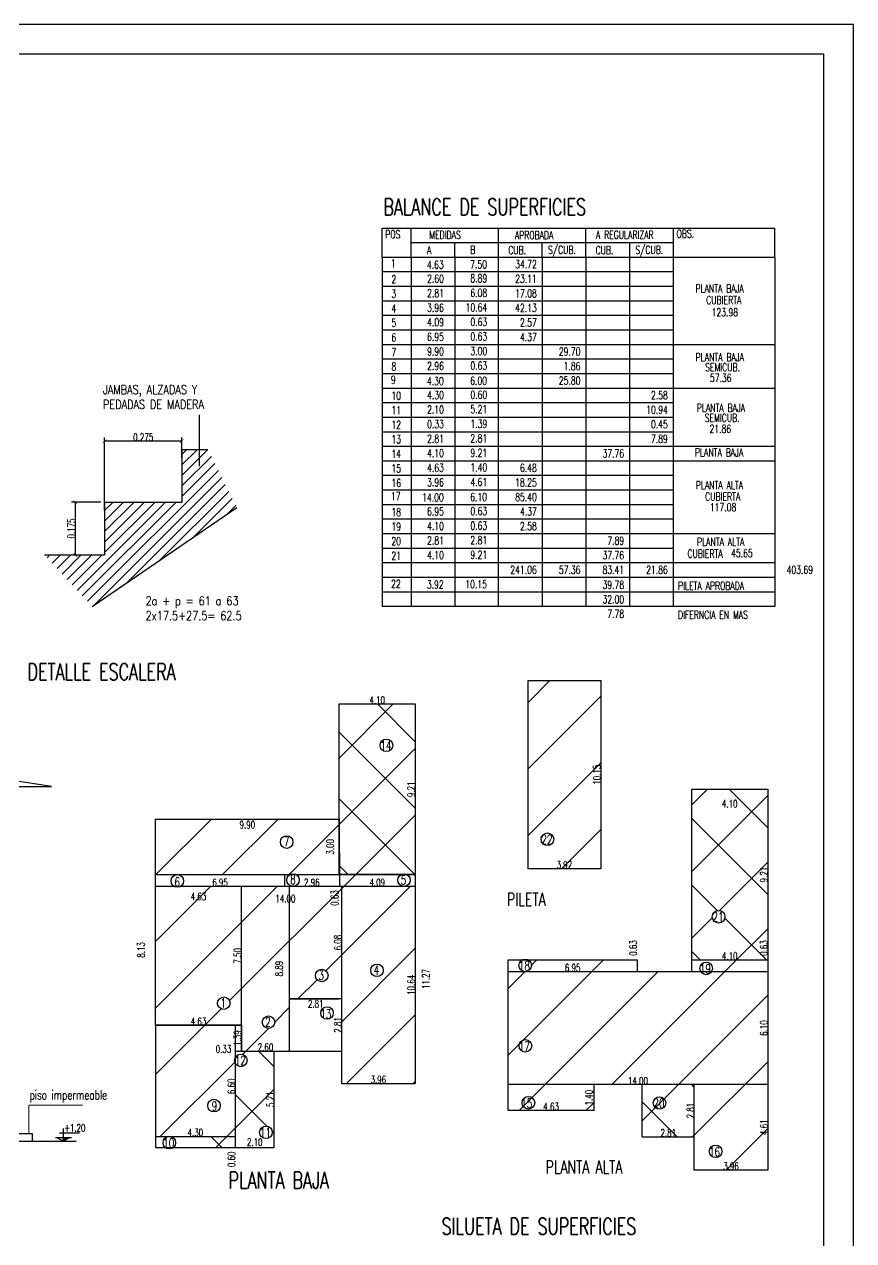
# Model space of a CAD drawing. Header units: millimetres. Extents: x 237 to 802, y 86 to 296.
# Drawn here: x 421.32 to 443.68, y 134.81 to 167.62 of the extents above; entities that cross this region are included whole.
import ezdxf
from ezdxf.enums import TextEntityAlignment as Align

# ---------------------------------------------------------------- set-up
doc = ezdxf.new("R2010")
doc.units = ezdxf.units.MM
doc.layers.get('Defpoints').update_dxf_attribs({"color": 254})
for name, color, linetype in [('01', 1, 'Continuous'), ('01-MUROS', 6, 'Continuous'), ('02', 1, 'Continuous'), ('03', 2, 'Continuous'), ('04', 2, 'Continuous'), ('06', 6, 'Continuous'), ('pl', 7, 'Continuous'), ('rotulo', 7, 'Continuous'), ('texto', 1, 'Continuous'), ('vistas', 1, 'Continuous')]:
    doc.layers.add(name, color=color, linetype=linetype)
doc.layers.add('HATCH-MURO', color=9, linetype='Continuous', lineweight=0)
doc.styles.add('GRAL', font='romans.shx', dxfattribs={"width": 0.7})
doc.styles.add('ROMANS', font='romans')
doc.dimstyles.new('C-100-2', dxfattribs={"dimscale": 0, "dimtxt": 0.2, "dimasz": 0.1, "dimexe": 0.1, "dimexo": 0.1, "dimgap": 0.005, "dimtad": 1, "dimzin": 0, "dimdsep": 46, "dimtxsty": 'GRAL', "dimblk1": 'ARCHTICK', "dimblk2": 'ARCHTICK', "dimsah": 1, "dimcen": 0, "dimclrd": 9, "dimclre": 9, "dimclrt": 1, "dimazin": 0, "dimtfac": 1, "dimtofl": 0, "dimtmove": 0, "dimatfit": 2, "dimldrblk": 'ARCHTICK', "dimfxl": 0, "dimtolj": 1, "dimtzin": 0, "dimarcsym": 0})
doc.dimstyles.new('SILUETA', dxfattribs={"dimscale": 0, "dimtxt": 0.2, "dimasz": 0.1, "dimexe": 0.1, "dimexo": 0.1, "dimgap": 0.005, "dimtad": 1, "dimlfac": 2, "dimzin": 0, "dimdsep": 46, "dimtxsty": 'GRAL', "dimblk1": 'ARCHTICK', "dimblk2": 'ARCHTICK', "dimsah": 1, "dimcen": 0, "dimse1": 1, "dimse2": 1, "dimsd1": 1, "dimsd2": 1, "dimclrd": 9, "dimclre": 9, "dimclrt": 1, "dimazin": 0, "dimtfac": 1, "dimtofl": 0, "dimtmove": 0, "dimatfit": 2, "dimldrblk": 'ARCHTICK', "dimfxl": 0, "dimtolj": 1, "dimtzin": 0, "dimarcsym": 0})

# ---------------------------------------------------------------- blocks, each defined once
blk = doc.blocks.new('_ArchTick')
at = {"color": 0, "linetype": 'ByBlock', "const_width": 0.15}
blk.add_lwpolyline([(-0.5, -0.5), (0.5, 0.5)], dxfattribs=at)
blk = doc.blocks.new('*D11')
at = {"layer": '02', "color": 9, "lineweight": -2}
for p, q in [((423.485, 154.507), (423.485, 156.479)), ((425.565, 156.379), (423.485, 156.379)), ((425.565, 155.931), (425.565, 156.479))]:
    blk.add_line(p, q, dxfattribs=at)
at = {"layer": 'Defpoints', "color": 0}
for p in [(423.485, 156.379), (425.565, 155.831), (423.485, 154.407)]:
    blk.add_point(p, dxfattribs=at)
at = {"layer": '02', "color": 9, "lineweight": -2, "xscale": 0.1, "yscale": 0.1, "zscale": 0.1, "rotation": 180}
blk.add_blockref('_ArchTick', (423.485, 156.379), dxfattribs=at)
at = {"layer": '02', "color": 9, "lineweight": -2, "xscale": 0.1, "yscale": 0.1, "zscale": 0.1}
blk.add_blockref('_ArchTick', (425.565, 156.379), dxfattribs=at)
at = {"layer": '02', "color": 1, "insert": (424.525, 156.484), "char_height": 0.2, "attachment_point": 5, "style": 'GRAL'}
blk.add_mtext('\\A1;0.275', dxfattribs=at)
blk = doc.blocks.new('*D12')
at = {"layer": '02', "color": 9, "lineweight": -2}
for p, q in [((423.385, 154.732), (422.591, 154.732)), ((422.691, 154.732), (422.691, 153.308))]:
    blk.add_line(p, q, dxfattribs=at)
at = {"layer": 'Defpoints', "color": 0}
for p in [(423.485, 154.732), (422.691, 153.308), (422.691, 153.308)]:
    blk.add_point(p, dxfattribs=at)
at = {"layer": '02', "color": 9, "lineweight": -2, "xscale": 0.1, "yscale": 0.1, "zscale": 0.1}
for p, rotation in [((422.691, 154.732), 90), ((422.691, 153.308), 270)]:
    blk.add_blockref('_ArchTick', p, dxfattribs=dict(at, rotation=rotation))
at = {"layer": '02', "color": 1, "insert": (422.586, 154.02), "char_height": 0.2, "attachment_point": 5, "rotation": 90, "style": 'GRAL'}
blk.add_mtext('\\A1;0.175', dxfattribs=at)
blk = doc.blocks.new('*D33')
at = {"layer": 'Defpoints', "color": 0}
for p in [(431.858, 149.287), (431.858, 149.287), (431.858, 144.682)]:
    blk.add_point(p, dxfattribs=at)
at = {"color": 1, "insert": (431.753, 146.985), "char_height": 0.2, "attachment_point": 5, "rotation": 90, "style": 'GRAL'}
blk.add_mtext('\\A1;9.21', dxfattribs=at)
blk = doc.blocks.new('*D106')
at = {"layer": 'Defpoints', "color": 0}
for p in [(427.008, 140.617), (427.008, 137.317), (427.008, 137.317)]:
    blk.add_point(p, dxfattribs=at)
at = {"color": 1, "insert": (426.903, 138.967), "char_height": 0.2, "attachment_point": 5, "rotation": 90, "style": 'GRAL'}
blk.add_mtext('\\A1;6.60', dxfattribs=at)
blk = doc.blocks.new('*D107')
at = {"layer": 'Defpoints', "color": 0}
for p in [(427.008, 140.617), (427.008, 137.317), (427.008, 137.317)]:
    blk.add_point(p, dxfattribs=at)
at = {"color": 1, "insert": (426.903, 138.967), "char_height": 0.2, "attachment_point": 5, "rotation": 90, "style": 'GRAL'}
blk.add_mtext('\\A1;6.60', dxfattribs=at)
blk = doc.blocks.new('*D108')
at = {"layer": 'Defpoints', "color": 0}
for p in [(424.858, 137.617), (427.008, 137.617), (427.008, 137.617)]:
    blk.add_point(p, dxfattribs=at)
at = {"color": 1, "insert": (425.933, 137.722), "char_height": 0.2, "attachment_point": 5, "style": 'GRAL'}
blk.add_mtext('\\A1;4.30', dxfattribs=at)
blk = doc.blocks.new('*D109')
at = {"layer": 'Defpoints', "color": 0}
for p in [(427.008, 139.872), (427.173, 139.872), (427.173, 139.872)]:
    blk.add_point(p, dxfattribs=at)
at = {"color": 1, "insert": (426.69, 139.977), "char_height": 0.2, "attachment_point": 5, "style": 'GRAL'}
blk.add_mtext('\\A1;0.33', dxfattribs=at)
blk = doc.blocks.new('*D110')
at = {"layer": 'Defpoints', "color": 0}
for p in [(427.008, 137.617), (427.008, 137.617), (427.008, 137.317)]:
    blk.add_point(p, dxfattribs=at)
at = {"color": 1, "insert": (426.903, 136.999), "char_height": 0.2, "attachment_point": 5, "rotation": 90, "style": 'GRAL'}
blk.add_mtext('\\A1;0.60', dxfattribs=at)
blk = doc.blocks.new('*D111')
at = {"layer": 'Defpoints', "color": 0}
for p in [(427.008, 137.555), (428.058, 137.582), (428.058, 137.36)]:
    blk.add_point(p, dxfattribs=at)
at = {"color": 1, "insert": (427.533, 137.465), "char_height": 0.2, "attachment_point": 5, "style": 'GRAL'}
blk.add_mtext('\\A1;2.10', dxfattribs=at)
blk = doc.blocks.new('*D112')
at = {"layer": 'Defpoints', "color": 0}
for p in [(429.793, 144.682), (429.793, 144.682), (429.793, 144.367)]:
    blk.add_point(p, dxfattribs=at)
at = {"color": 1, "insert": (429.688, 144.049), "char_height": 0.2, "attachment_point": 5, "rotation": 90, "style": 'GRAL'}
blk.add_mtext('\\A1;0.63', dxfattribs=at)
blk = doc.blocks.new('*D113')
at = {"layer": 'Defpoints', "color": 0}
for p in [(424.858, 144.367), (427.173, 144.367), (427.173, 143.988)]:
    blk.add_point(p, dxfattribs=at)
at = {"color": 1, "insert": (426.016, 144.093), "char_height": 0.2, "attachment_point": 5, "style": 'GRAL'}
blk.add_mtext('\\A1;4.63', dxfattribs=at)
blk = doc.blocks.new('*D114')
at = {"layer": 'Defpoints', "color": 0}
for p in [(424.858, 146.182), (429.808, 146.182), (429.808, 145.924)]:
    blk.add_point(p, dxfattribs=at)
at = {"color": 1, "insert": (427.333, 146.029), "char_height": 0.2, "attachment_point": 5, "style": 'GRAL'}
blk.add_mtext('\\A1;9.90', dxfattribs=at)
blk = doc.blocks.new('*D115')
at = {"layer": 'Defpoints', "color": 0}
for p in [(428.333, 144.367), (428.333, 144.367), (429.813, 144.367)]:
    blk.add_point(p, dxfattribs=at)
at = {"color": 1, "insert": (429.073, 144.472), "char_height": 0.2, "attachment_point": 5, "style": 'GRAL'}
blk.add_mtext('\\A1;2.96', dxfattribs=at)
blk = doc.blocks.new('*D117')
at = {"layer": 'Defpoints', "color": 0}
for p in [(427.173, 140.617), (427.173, 139.922), (427.173, 139.922)]:
    blk.add_point(p, dxfattribs=at)
at = {"color": 1, "insert": (427.068, 140.27), "char_height": 0.2, "attachment_point": 5, "rotation": 90, "style": 'GRAL'}
blk.add_mtext('\\A1;1.39', dxfattribs=at)
blk = doc.blocks.new('*D118')
at = {"layer": 'Defpoints', "color": 0}
for p in [(428.058, 139.922), (428.058, 137.317), (428.058, 137.317)]:
    blk.add_point(p, dxfattribs=at)
at = {"color": 1, "insert": (427.953, 138.62), "char_height": 0.2, "attachment_point": 5, "rotation": 90, "style": 'GRAL'}
blk.add_mtext('\\A1;5.21', dxfattribs=at)
blk = doc.blocks.new('*D120')
at = {"layer": 'Defpoints', "color": 0}
for p in [(424.858, 140.617), (427.173, 140.617), (427.173, 140.617)]:
    blk.add_point(p, dxfattribs=at)
at = {"color": 1, "insert": (426.016, 140.722), "char_height": 0.2, "attachment_point": 5, "style": 'GRAL'}
blk.add_mtext('\\A1;4.63', dxfattribs=at)
blk = doc.blocks.new('*D121')
at = {"layer": 'Defpoints', "color": 0}
for p in [(427.173, 139.922), (428.473, 139.922), (428.473, 139.922)]:
    blk.add_point(p, dxfattribs=at)
at = {"color": 1, "insert": (427.823, 140.027), "char_height": 0.2, "attachment_point": 5, "style": 'GRAL'}
blk.add_mtext('\\A1;2.60', dxfattribs=at)
blk = doc.blocks.new('*D122')
at = {"layer": 'Defpoints', "color": 0}
for p in [(427.074, 144.367), (428.058, 139.922), (428.293, 139.922)]:
    blk.add_point(p, dxfattribs=at)
at = {"color": 1, "insert": (428.188, 142.145), "char_height": 0.2, "attachment_point": 5, "rotation": 90, "style": 'GRAL'}
blk.add_mtext('\\A1;8.89', dxfattribs=at)
blk = doc.blocks.new('*D123')
at = {"layer": 'Defpoints', "color": 0}
for p in [(424.858, 144.367), (428.333, 144.367), (428.333, 144.367)]:
    blk.add_point(p, dxfattribs=at)
at = {"color": 1, "insert": (426.596, 144.472), "char_height": 0.2, "attachment_point": 5, "style": 'GRAL'}
blk.add_mtext('\\A1;6.95', dxfattribs=at)
blk = doc.blocks.new('*D124')
at = {"layer": 'Defpoints', "color": 0}
for p in [(424.858, 144.367), (431.858, 144.367), (431.858, 143.929)]:
    blk.add_point(p, dxfattribs=at)
at = {"color": 1, "insert": (428.358, 144.034), "char_height": 0.2, "attachment_point": 5, "style": 'GRAL'}
blk.add_mtext('\\A1;14.00', dxfattribs=at)
blk = doc.blocks.new('*D126')
at = {"layer": 'Defpoints', "color": 0}
for p in [(429.813, 144.367), (431.858, 144.367), (431.858, 144.367)]:
    blk.add_point(p, dxfattribs=at)
at = {"color": 1, "insert": (430.836, 144.472), "char_height": 0.2, "attachment_point": 5, "style": 'GRAL'}
blk.add_mtext('\\A1;4.09', dxfattribs=at)
blk = doc.blocks.new('*D127')
at = {"layer": 'Defpoints', "color": 0}
for p in [(429.878, 139.047), (431.858, 139.047), (431.858, 139.047)]:
    blk.add_point(p, dxfattribs=at)
at = {"color": 1, "insert": (430.868, 139.152), "char_height": 0.2, "attachment_point": 5, "style": 'GRAL'}
blk.add_mtext('\\A1;3.96', dxfattribs=at)
blk = doc.blocks.new('*D128')
at = {"layer": 'Defpoints', "color": 0}
for p in [(428.473, 141.327), (429.878, 141.327), (428.473, 141.089)]:
    blk.add_point(p, dxfattribs=at)
at = {"color": 1, "insert": (429.176, 141.194), "char_height": 0.2, "attachment_point": 5, "style": 'GRAL'}
blk.add_mtext('\\A1;2.81', dxfattribs=at)
blk = doc.blocks.new('*D129')
at = {"layer": 'Defpoints', "color": 0}
for p in [(429.878, 144.367), (429.878, 141.327), (429.878, 141.327)]:
    blk.add_point(p, dxfattribs=at)
at = {"color": 1, "insert": (429.773, 142.847), "char_height": 0.2, "attachment_point": 5, "rotation": 90, "style": 'GRAL'}
blk.add_mtext('\\A1;6.08', dxfattribs=at)
blk = doc.blocks.new('*D130')
at = {"layer": 'Defpoints', "color": 0}
for p in [(424.858, 144.682), (424.57, 140.617), (424.858, 140.617)]:
    blk.add_point(p, dxfattribs=at)
at = {"color": 1, "insert": (424.465, 142.65), "char_height": 0.2, "attachment_point": 5, "rotation": 90, "style": 'GRAL'}
blk.add_mtext('\\A1;8.13', dxfattribs=at)
blk = doc.blocks.new('*D131')
at = {"layer": 'Defpoints', "color": 0}
for p in [(431.858, 144.367), (431.858, 139.047), (431.858, 139.047)]:
    blk.add_point(p, dxfattribs=at)
at = {"color": 1, "insert": (431.753, 141.707), "char_height": 0.2, "attachment_point": 5, "rotation": 90, "style": 'GRAL'}
blk.add_mtext('\\A1;10.64', dxfattribs=at)
blk = doc.blocks.new('*D132')
at = {"layer": 'Defpoints', "color": 0}
for p in [(427.173, 144.367), (427.173, 140.617), (427.173, 140.617)]:
    blk.add_point(p, dxfattribs=at)
at = {"color": 1, "insert": (427.068, 142.492), "char_height": 0.2, "attachment_point": 5, "rotation": 90, "style": 'GRAL'}
blk.add_mtext('\\A1;7.50', dxfattribs=at)
blk = doc.blocks.new('*D133')
at = {"layer": 'Defpoints', "color": 0}
for p in [(431.858, 144.682), (431.858, 139.047), (432.249, 139.047)]:
    blk.add_point(p, dxfattribs=at)
at = {"color": 1, "insert": (432.144, 141.865), "char_height": 0.2, "attachment_point": 5, "rotation": 90, "style": 'GRAL'}
blk.add_mtext('\\A1;11.27', dxfattribs=at)
blk = doc.blocks.new('*D134')
at = {"layer": 'Defpoints', "color": 0}
for p in [(441.367, 146.986), (441.367, 142.381), (441.367, 142.381)]:
    blk.add_point(p, dxfattribs=at)
at = {"color": 1, "insert": (441.262, 144.684), "char_height": 0.2, "attachment_point": 5, "rotation": 90, "style": 'GRAL'}
blk.add_mtext('\\A1;9.21', dxfattribs=at)
blk = doc.blocks.new('*D135')
at = {"layer": 'Defpoints', "color": 0}
for p in [(439.317, 142.381), (441.367, 142.381), (441.367, 142.381)]:
    blk.add_point(p, dxfattribs=at)
at = {"color": 1, "insert": (440.342, 142.486), "char_height": 0.2, "attachment_point": 5, "style": 'GRAL'}
blk.add_mtext('\\A1;4.10', dxfattribs=at)
blk = doc.blocks.new('*D136')
at = {"layer": 'Defpoints', "color": 0}
for p in [(441.367, 142.066), (441.367, 139.016), (441.367, 139.016)]:
    blk.add_point(p, dxfattribs=at)
at = {"color": 1, "insert": (441.262, 140.541), "char_height": 0.2, "attachment_point": 5, "rotation": 90, "style": 'GRAL'}
blk.add_mtext('\\A1;6.10', dxfattribs=at)
blk = doc.blocks.new('*D137')
at = {"layer": 'Defpoints', "color": 0}
for p in [(437.842, 142.381), (437.842, 142.066), (437.842, 142.066)]:
    blk.add_point(p, dxfattribs=at)
at = {"color": 1, "insert": (437.737, 142.7), "char_height": 0.2, "attachment_point": 5, "rotation": 90, "style": 'GRAL'}
blk.add_mtext('\\A1;0.63', dxfattribs=at)
blk = doc.blocks.new('*D138')
at = {"layer": 'Defpoints', "color": 0}
for p in [(441.367, 142.381), (441.367, 142.066), (441.367, 142.066)]:
    blk.add_point(p, dxfattribs=at)
at = {"color": 1, "insert": (441.262, 142.7), "char_height": 0.2, "attachment_point": 5, "rotation": 90, "style": 'GRAL'}
blk.add_mtext('\\A1;0.63', dxfattribs=at)
blk = doc.blocks.new('*D139')
at = {"layer": 'Defpoints', "color": 0}
for p in [(434.367, 139.016), (441.367, 139.016), (441.367, 139.016)]:
    blk.add_point(p, dxfattribs=at)
at = {"color": 1, "insert": (437.867, 139.121), "char_height": 0.2, "attachment_point": 5, "style": 'GRAL'}
blk.add_mtext('\\A1;14.00', dxfattribs=at)
blk = doc.blocks.new('*D140')
at = {"layer": 'Defpoints', "color": 0}
for p in [(436.651, 139.016), (436.651, 138.316), (436.651, 138.316)]:
    blk.add_point(p, dxfattribs=at)
at = {"color": 1, "insert": (436.546, 138.666), "char_height": 0.2, "attachment_point": 5, "rotation": 90, "style": 'GRAL'}
blk.add_mtext('\\A1;1.40', dxfattribs=at)
blk = doc.blocks.new('*D141')
at = {"layer": 'Defpoints', "color": 0}
for p in [(434.367, 138.316), (434.367, 138.316), (436.682, 138.316)]:
    blk.add_point(p, dxfattribs=at)
at = {"color": 1, "insert": (435.525, 138.421), "char_height": 0.2, "attachment_point": 5, "style": 'GRAL'}
blk.add_mtext('\\A1;4.63', dxfattribs=at)
blk = doc.blocks.new('*D142')
at = {"layer": 'Defpoints', "color": 0}
for p in [(439.387, 136.711), (441.367, 136.711), (441.367, 136.711)]:
    blk.add_point(p, dxfattribs=at)
at = {"color": 1, "insert": (440.377, 136.816), "char_height": 0.2, "attachment_point": 5, "style": 'GRAL'}
blk.add_mtext('\\A1;3.96', dxfattribs=at)
blk = doc.blocks.new('*D143')
at = {"layer": 'Defpoints', "color": 0}
for p in [(441.367, 139.016), (441.367, 136.711), (441.367, 136.711)]:
    blk.add_point(p, dxfattribs=at)
at = {"color": 1, "insert": (441.262, 137.864), "char_height": 0.2, "attachment_point": 5, "rotation": 90, "style": 'GRAL'}
blk.add_mtext('\\A1;4.61', dxfattribs=at)
blk = doc.blocks.new('*D144')
at = {"layer": 'Defpoints', "color": 0}
for p in [(434.367, 142.066), (437.842, 142.066), (437.842, 142.066)]:
    blk.add_point(p, dxfattribs=at)
at = {"color": 1, "insert": (436.105, 142.171), "char_height": 0.2, "attachment_point": 5, "style": 'GRAL'}
blk.add_mtext('\\A1;6.95', dxfattribs=at)
blk = doc.blocks.new('*D145')
at = {"layer": 'Defpoints', "color": 0}
for p in [(439.317, 146.986), (441.367, 146.986), (439.317, 146.491)]:
    blk.add_point(p, dxfattribs=at)
at = {"color": 1, "insert": (440.342, 146.596), "char_height": 0.2, "attachment_point": 5, "style": 'GRAL'}
blk.add_mtext('\\A1;4.10', dxfattribs=at)
blk = doc.blocks.new('*D148')
at = {"layer": 'Defpoints', "color": 0}
for p in [(429.878, 141.327), (429.878, 139.922), (429.878, 139.922)]:
    blk.add_point(p, dxfattribs=at)
at = {"color": 1, "insert": (429.773, 140.625), "char_height": 0.2, "attachment_point": 5, "rotation": 90, "style": 'GRAL'}
blk.add_mtext('\\A1;2.81', dxfattribs=at)
blk = doc.blocks.new('*D149')
at = {"layer": 'Defpoints', "color": 0}
for p in [(429.674, 146.182), (429.793, 146.182), (429.793, 144.682)]:
    blk.add_point(p, dxfattribs=at)
at = {"color": 1, "insert": (429.569, 145.432), "char_height": 0.2, "attachment_point": 5, "rotation": 90, "style": 'GRAL'}
blk.add_mtext('\\A1;3.00', dxfattribs=at)
blk = doc.blocks.new('*D150')
at = {"layer": 'Defpoints', "color": 0}
for p in [(429.808, 149.287), (431.858, 149.287), (431.858, 149.287)]:
    blk.add_point(p, dxfattribs=at)
at = {"color": 1, "insert": (430.833, 149.392), "char_height": 0.2, "attachment_point": 5, "style": 'GRAL'}
blk.add_mtext('\\A1;4.10', dxfattribs=at)
blk = doc.blocks.new('*D151')
at = {"layer": 'Defpoints', "color": 0}
for p in [(437.982, 137.611), (437.982, 137.611), (439.387, 137.611)]:
    blk.add_point(p, dxfattribs=at)
at = {"color": 1, "insert": (438.685, 137.716), "char_height": 0.2, "attachment_point": 5, "style": 'GRAL'}
blk.add_mtext('\\A1;2.81', dxfattribs=at)
blk = doc.blocks.new('*D152')
at = {"layer": 'Defpoints', "color": 0}
for p in [(439.387, 139.016), (439.387, 137.611), (439.387, 137.611)]:
    blk.add_point(p, dxfattribs=at)
at = {"color": 1, "insert": (439.282, 138.314), "char_height": 0.2, "attachment_point": 5, "rotation": 90, "style": 'GRAL'}
blk.add_mtext('\\A1;2.81', dxfattribs=at)
blk = doc.blocks.new('*D153')
at = {"layer": 'Defpoints', "color": 0}
for p in [(434.903, 144.841), (434.903, 144.841), (436.863, 144.841)]:
    blk.add_point(p, dxfattribs=at)
at = {"color": 1, "insert": (435.883, 144.946), "char_height": 0.2, "attachment_point": 5, "style": 'GRAL'}
blk.add_mtext('\\A1;3.92', dxfattribs=at)
blk = doc.blocks.new('*D154')
at = {"layer": 'Defpoints', "color": 0}
for p in [(436.863, 149.915), (436.863, 144.841), (436.863, 144.841)]:
    blk.add_point(p, dxfattribs=at)
at = {"color": 1, "insert": (436.758, 147.378), "char_height": 0.2, "attachment_point": 5, "rotation": 90, "style": 'GRAL'}
blk.add_mtext('\\A1;10.15', dxfattribs=at)

msp = doc.modelspace()

# ---------------------------------------------------------------- hatches: boundary and pattern name
h = msp.add_hatch()
h.set_pattern_fill('ANSI31', color=9, scale=0.4)
h.paths.add_polyline_path([(436.8633, 149.9154), (434.9028, 149.9154), (434.9028, 144.8412), (436.8633, 144.8412)])
h.paths.add_polyline_path([(435.596, 145.6371, -1), (435.2568, 145.6371, -1)], flags=0)
h.paths.add_polyline_path([(435.6197, 144.7962), (436.1464, 144.7962), (436.1464, 145.0962), (435.6197, 145.0962)], flags=9)
h.paths.add_polyline_path([(436.9083, 147.0583), (436.9083, 147.6983), (436.6083, 147.6983), (436.6083, 147.0583)], flags=9)
h.paths.add_polyline_path([(435.2237, 145.4432), (435.632, 145.4432), (435.632, 145.8182), (435.2237, 145.8182)], flags=24)
h = msp.add_hatch()
h.set_pattern_fill('ANSI37', color=9, scale=0.4)
h.paths.add_polyline_path([(431.858, 149.2875), (429.808, 149.2875), (429.808, 146.1825), (429.813, 144.6825), (431.4794, 144.6825, -0.2458434), (431.6366, 144.6825), (431.858, 144.6825)])
h.paths.add_polyline_path([(430.9144, 148.1714, -1), (431.2536, 148.1714, -1)], flags=0)
h.paths.add_polyline_path([(428.058, 139.9225), (427.008, 139.9225), (427.008, 139.7474, -0.7830982), (427.3277, 139.6685, -0.7830982), (427.008, 139.5895), (427.008, 137.3175), (428.058, 137.3175)])
h.paths.add_polyline_path([(428.0042, 137.7288, -1), (427.665, 137.7288, -1)], flags=16)
h.paths.add_polyline_path([(427.008, 137.6175), (425.2475, 137.6175, -0.3820199), (425.3983, 137.4489, -0.2253921), (425.3359, 137.3175), (427.008, 137.3175)])
h.paths.add_polyline_path([(430.9063, 147.9775), (431.298, 147.9775), (431.298, 148.3525), (430.9063, 148.3525)], flags=24)
h.paths.add_polyline_path([(426.9804, 139.4745), (427.3637, 139.4745), (427.3637, 139.8495), (426.9804, 139.8495)], flags=9)
h.paths.add_polyline_path([(427.6568, 137.5348), (427.9902, 137.5348), (427.9902, 137.9098), (427.6568, 137.9098)], flags=24)
h = msp.add_hatch()
h.set_pattern_fill('ANSI37', color=9, scale=0.4)
h.paths.add_polyline_path([(441.3673, 146.9864), (439.3173, 146.9864), (439.3173, 142.3814), (441.3673, 142.3814)])
h.paths.add_polyline_path([(440.2123, 143.5464, -1), (439.8731, 143.5464, -1)], flags=16)
h.paths.add_polyline_path([(439.3873, 139.0164), (437.9823, 139.0164), (437.9823, 137.6114), (439.3873, 137.6114)])
h.paths.add_polyline_path([(438.2786, 138.5207, -1), (438.6178, 138.5207, -1)], flags=0)
h.paths.add_polyline_path([(439.84, 143.3525), (440.1983, 143.3525), (440.1983, 143.7275), (439.84, 143.7275)], flags=24)
h.paths.add_polyline_path([(439.4323, 138.0706), (439.4323, 138.5572), (439.1323, 138.5572), (439.1323, 138.0706)], flags=9)
h.paths.add_polyline_path([(438.4415, 137.5664), (438.9281, 137.5664), (438.9281, 137.8664), (438.4415, 137.8664)], flags=9)
h.paths.add_polyline_path([(438.2455, 138.3267), (438.6538, 138.3267), (438.6538, 138.7017), (438.2455, 138.7017)], flags=24)
h = msp.add_hatch()
h.set_pattern_fill('ANSI31', color=9, scale=0.4)
h.paths.add_polyline_path([(429.808, 146.1825), (429.808, 146.1825), (424.858, 146.1825), (424.858, 144.6825), (428.333, 144.6825), (428.4747, 144.6825, -0.2844596), (428.6533, 144.6825), (429.808, 144.6825)])
h.paths.add_polyline_path([(427.173, 144.3675), (425.5355, 144.3675, -0.2859553), (425.3561, 144.3675), (424.858, 144.3675), (424.858, 140.6175), (427.173, 140.6175)])
h.paths.add_polyline_path([(426.8673, 141.2149, -1), (426.5281, 141.2149, -1)], flags=16)
h.paths.add_polyline_path([(428.473, 144.3675), (428.333, 144.3675), (427.173, 144.3675), (427.173, 140.6175), (427.173, 139.9225), (428.473, 139.9225), (428.473, 141.3275)])
h.paths.add_polyline_path([(428.0734, 140.7011, -1), (427.7342, 140.7011, -1)], flags=16)
h.paths.add_polyline_path([(429.878, 144.3675), (428.473, 144.3675), (428.473, 141.3275), (429.878, 141.3275)])
h.paths.add_polyline_path([(429.51, 141.9592, -1), (429.1708, 141.9592, -1)], flags=16)
h.paths.add_polyline_path([(431.858, 144.3675), (431.5983, 144.3675, -0.1206978), (431.5176, 144.3675), (429.878, 144.3675), (429.878, 139.0475), (431.858, 139.0475)])
h.paths.add_polyline_path([(430.6606, 142.1009, -1), (430.9998, 142.1009, -1)], flags=16)
h.paths.add_polyline_path([(431.3884, 144.5322, -0.2790933), (431.4794, 144.6825), (429.813, 144.6825), (429.8141, 144.3675), (429.878, 144.3675), (431.5176, 144.3675, -0.3454781)])
h.paths.add_polyline_path([(429.813, 144.6825), (428.6533, 144.6825, -0.2597453), (428.7336, 144.5383, -0.4142136), (428.564, 144.3686), (429.8141, 144.3675)])
h.paths.add_polyline_path([(427.008, 139.5895, -0.1216432), (426.9885, 139.6685, -0.1216432), (427.008, 139.7474), (427.008, 140.6175), (424.858, 140.6175), (424.858, 137.6175), (425.2099, 137.6175, -0.0556337), (425.2475, 137.6175), (427.008, 137.6175)])
h.paths.add_polyline_path([(426.603, 138.4505, -1), (426.2638, 138.4505, -1)], flags=16)
h.paths.add_polyline_path([(427.053, 138.7075), (427.053, 139.2275), (426.753, 139.2275), (426.753, 138.7075)], flags=9)
h.paths.add_polyline_path([(425.6697, 137.5725), (426.1963, 137.5725), (426.1963, 137.8725), (425.6697, 137.8725)], flags=9)
h.paths.add_polyline_path([(426.4263, 139.8275), (426.953, 139.8275), (426.953, 140.1275), (426.4263, 140.1275)], flags=24)
h.paths.add_polyline_path([(427.053, 138.7075), (427.053, 139.2275), (426.753, 139.2275), (426.753, 138.7075)], flags=9)
h.paths.add_polyline_path([(427.218, 140.02), (427.218, 140.52), (426.918, 140.52), (426.918, 140.02)], flags=9)
h.paths.add_polyline_path([(426.3327, 138.2506), (426.566, 138.2506), (426.566, 138.6256), (426.3327, 138.6256)], flags=24)
h = msp.add_hatch()
h.set_pattern_fill('ANSI31', color=9, scale=0.4)
h.paths.add_polyline_path([(441.3673, 142.0664), (439.8537, 142.0664, -0.5758942), (439.5603, 142.0664), (434.8606, 142.0664, -0.1078524), (434.7883, 142.0664), (434.3673, 142.0664), (434.3673, 139.0164), (441.3673, 139.0164)])
h.paths.add_polyline_path([(435.0021, 140.0615, -1), (434.6629, 140.0615, -1)], flags=0)
h.paths.add_polyline_path([(437.8423, 142.3814), (434.9049, 142.3814, -0.2758094), (434.9941, 142.2321, -0.3525902), (434.8606, 142.0664), (437.8423, 142.0664)])
h.paths.add_polyline_path([(436.6823, 139.0164), (434.3673, 139.0164), (434.3673, 138.3164), (436.6823, 138.3164)])
h.paths.add_polyline_path([(434.7426, 138.5259, -1), (435.0818, 138.5259, -1)], flags=0)
h.paths.add_polyline_path([(441.3673, 139.0164), (439.3873, 139.0164), (439.3873, 136.7114), (441.3673, 136.7114)])
h.paths.add_polyline_path([(440.1302, 137.2166, -1), (439.791, 137.2166, -1)], flags=0)
h.paths.add_polyline_path([(441.3673, 142.3814), (439.3173, 142.3814), (439.3173, 142.0664), (439.5603, 142.0664, -0.1322084), (439.5374, 142.1515, -1), (439.8766, 142.1515, -0.1322084), (439.8537, 142.0664), (441.3673, 142.0664)])
h.paths.add_polyline_path([(434.6419, 139.8615), (435.0252, 139.8615), (435.0252, 140.2365), (434.6419, 140.2365)], flags=24)
h.paths.add_polyline_path([(434.6393, 142.0332), (435.0227, 142.0332), (435.0227, 142.4082), (434.6393, 142.4082)], flags=9)
h.paths.add_polyline_path([(434.7075, 138.3258), (435.0908, 138.3258), (435.0908, 138.7008), (434.7075, 138.7008)], flags=24)
h.paths.add_polyline_path([(439.7699, 137.0166), (440.1533, 137.0166), (440.1533, 137.3916), (439.7699, 137.3916)], flags=24)
at = {"layer": '01'}
h = msp.add_hatch(dxfattribs=at)
h.set_pattern_fill('ANSI31', color=256, scale=1.6, style=0)
h.set_pattern_definition([(45, (365.15777, 155.00715), (-0.14142136, 0.14142136), [])])
h.paths.add_polyline_path([(423.485, 154.7317), (423.485, 153.3077), (421.8609, 153.3077), (423.1491, 151.9143), (427.0504, 154.5852), (426.2686, 156.1557), (425.565, 156.1557), (425.565, 154.7317)])
at = {"layer": '04'}
h = msp.add_hatch(dxfattribs=at)
h.set_pattern_fill('ANSI36', color=1, scale=0.0004, style=0)
h.set_pattern_definition([(45, (-261.1181679, -329.3364079), (0.000673519209, 0.0024695704333), [0.003175, -0.000635, 0, -0.000635])])
h.paths.add_polyline_path([(422.5464, 137.5929), (422.3716, 137.5929), (422.3716, 137.4946)])

# ---------------------------------------------------------------- linework, layer by layer
at = {"color": 9}
for p, q in [((438.8156, 162.1204), (438.8156, 151.9141)), ((437.6379, 161.7279), (437.6379, 151.9141)), ((430.9646, 161.3353), (430.9646, 151.9141)), ((431.7497, 161.3353), (431.7497, 158.1949)), ((432.9273, 161.3353), (432.9273, 158.1949)), ((434.105, 158.1949), (434.105, 161.3353)), ((435.2826, 161.3353), (435.2826, 158.1949)), ((436.4603, 161.3353), (436.4603, 158.1949)), ((441.5551, 161.3353), (441.5551, 158.1949)), ((438.8156, 160.9428), (430.9646, 160.9428)), ((438.8156, 160.5502), (430.9646, 160.5502)), ((438.8156, 160.1577), (430.9646, 160.1577)), ((438.8156, 159.7651), (430.9646, 159.7651)), ((438.8156, 159.3726), (430.9646, 159.3726)), ((441.5551, 158.98), (430.9646, 158.98)), ((438.8156, 158.5875), (430.9646, 158.5875)), ((438.8156, 158.1949), (430.9646, 158.1949)), ((431.7497, 158.1949), (431.7497, 155.0545)), ((432.9273, 158.1949), (432.9273, 155.0545)), ((434.105, 155.0545), (434.105, 158.1949)), ((435.2826, 158.1949), (435.2826, 155.0545)), ((436.4603, 158.1949), (436.4603, 155.0545)), ((441.5551, 158.1949), (441.5551, 155.0545)), ((441.5551, 157.8024), (430.9646, 157.8024)), ((438.8156, 157.4098), (430.9646, 157.4098)), ((438.8156, 157.0173), (430.9646, 157.0173)), ((438.8156, 156.6247), (430.9646, 156.6247)), ((441.5551, 156.2322), (430.9646, 156.2322)), ((441.5551, 155.8396), (430.9646, 155.8396)), ((438.8156, 155.4471), (430.9646, 155.4471)), ((438.8156, 155.0545), (430.9646, 155.0545)), ((431.7497, 155.0545), (431.7497, 151.9141)), ((432.9273, 155.0545), (432.9273, 151.9141)), ((434.105, 151.9141), (434.105, 155.0545)), ((435.2826, 155.0545), (435.2826, 151.9141)), ((436.4603, 155.0545), (436.4603, 151.9141)), ((441.5551, 155.0545), (441.5551, 151.9141)), ((438.8156, 154.662), (430.9646, 154.662)), ((438.8156, 154.2694), (430.9646, 154.2694)), ((441.5551, 153.8769), (430.9646, 153.8769)), ((438.8156, 153.4843), (430.9646, 153.4843)), ((441.5551, 153.0918), (430.9646, 153.0918)), ((441.5551, 152.6992), (430.9646, 152.6992)), ((441.5551, 152.3067), (430.9646, 152.3067)), ((441.5551, 151.9141), (430.9646, 151.9141)), ((434.9028, 149.9154), (436.8633, 149.9154)), ((434.9028, 144.8412), (434.9028, 149.9154)), ((436.8633, 149.9154), (436.8633, 144.8412)), ((439.3173, 142.0664), (439.3173, 146.9864)), ((439.3173, 146.9864), (441.3673, 146.9864)), ((441.3673, 146.9864), (441.3673, 136.7114)), ((424.858, 144.6825), (424.858, 146.1825)), ((424.858, 146.1825), (429.808, 146.1825)), ((429.808, 146.1825), (429.8141, 144.3675)), ((436.8633, 144.8412), (434.9028, 144.8412)), ((424.858, 144.6825), (429.813, 144.6825)), ((424.858, 140.6175), (424.858, 144.6825)), ((428.333, 144.6825), (428.333, 144.3675)), ((429.813, 144.6825), (431.858, 144.6825)), ((424.858, 144.3675), (429.793, 144.3675)), ((427.173, 139.9225), (427.173, 144.3675)), ((428.473, 139.9225), (428.473, 144.3643)), ((429.878, 139.0475), (429.878, 144.3675)), ((434.3673, 142.3814), (437.8423, 142.3814)), ((434.3673, 138.3164), (434.3673, 142.3814)), ((437.8423, 142.3814), (437.8423, 142.0664)), ((439.3173, 142.0664), (439.3173, 142.3814)), ((439.3173, 142.3814), (441.3673, 142.3814)), ((434.3673, 142.0664), (441.3673, 142.0664)), ((428.473, 141.3275), (429.793, 141.3275)), ((428.473, 139.9225), (428.473, 141.3275)), ((429.878, 141.3275), (428.473, 141.3275)), ((427.173, 140.6175), (424.858, 140.6175)), ((424.858, 140.6175), (424.858, 137.3175)), ((424.858, 140.6175), (427.173, 140.6175)), ((427.008, 140.6175), (427.008, 137.3175)), ((427.173, 140.6175), (427.173, 139.9225)), ((427.008, 139.9225), (429.878, 139.9225)), ((427.173, 139.9225), (428.473, 139.9225)), ((428.058, 137.3175), (428.058, 139.9225)), ((441.3673, 139.0164), (434.3673, 139.0164)), ((436.6823, 138.3164), (436.6823, 139.0164)), ((437.9823, 137.6114), (437.9823, 139.0164)), ((439.3873, 136.7114), (439.3873, 139.0164)), ((436.6823, 138.3164), (434.3673, 138.3164)), ((424.858, 137.6175), (427.008, 137.6175)), ((437.9823, 137.6114), (439.3873, 137.6114)), ((424.858, 137.3175), (428.058, 137.3175)), ((424.858, 137.3175), (427.173, 137.3175)), ((441.3673, 136.7114), (439.3873, 136.7114))]:
    msp.add_line(p, q, dxfattribs=at)
at = {"color": 6}
for p, q in [((424.858, 144.6825), (428.333, 144.6825)), ((424.858, 140.6175), (424.858, 144.6825)), ((428.333, 144.6825), (428.333, 144.3675)), ((429.793, 144.6825), (431.858, 144.6825)), ((431.858, 144.6825), (431.858, 139.0475)), ((428.333, 144.3675), (431.858, 144.3675)), ((427.173, 140.6175), (424.858, 140.6175)), ((427.173, 139.9225), (427.173, 140.6175)), ((429.878, 139.0475), (431.858, 139.0475))]:
    msp.add_line(p, q, dxfattribs=at)
at = {"color": 9}
msp.add_lwpolyline([(429.808, 149.2875), (431.858, 149.2875), (431.858, 144.6825), (429.808, 144.6825)], close=True, dxfattribs=at)
for centre in [(431.084, 148.1714), (428.3943, 145.5605), (435.4264, 145.6371), (425.4458, 144.5114), (428.564, 144.5383), (431.558, 144.5322), (440.0427, 143.5464), (429.3404, 141.9592), (430.8302, 142.1009), (434.8245, 142.2321), (439.707, 142.1515), (426.6977, 141.2149), (427.9038, 140.7011), (429.4823, 140.9492), (434.8325, 140.0615), (427.1581, 139.6685), (426.4334, 138.4505), (434.9122, 138.5259), (438.4482, 138.5207), (427.8346, 137.7288), (425.2287, 137.4489), (439.9606, 137.2166)]:
    msp.add_circle(centre, 0.1696, dxfattribs=at)
at = {"layer": '01-MUROS'}
for p, q in [((422.0505, 147.0562), (413.8602, 148.3163)), ((386.7949, 147.0562), (422.0505, 147.0562))]:
    msp.add_line(p, q, dxfattribs=at)
at = {"layer": '02'}
for p, q in [((426.0444, 155.7007), (426.0444, 157.0888)), ((421.5263, 137.4946), (422.7181, 137.4946))]:
    msp.add_line(p, q, dxfattribs=at)
at = {"layer": '02', "color": 1}
for p, q in [((422.1563, 137.5929), (422.587, 137.5929)), ((422.1969, 137.5929), (422.3716, 137.4946)), ((422.3716, 137.4946), (422.3716, 137.8284)), ((422.5464, 137.5929), (422.3716, 137.4946))]:
    msp.add_line(p, q, dxfattribs=at)
at = {"layer": '03'}
for p, q in [((425.565, 156.1557), (425.565, 154.7317)), ((425.565, 156.1557), (426.2686, 156.1557)), ((423.1491, 151.9143), (427.0504, 154.5852)), ((423.485, 154.7317), (423.485, 153.3077)), ((423.485, 154.7317), (425.565, 154.7317)), ((421.8609, 153.3077), (423.485, 153.3077))]:
    msp.add_line(p, q, dxfattribs=at)
at = {"layer": '06'}
for p, q in [((420.9263, 137.6946), (421.5263, 137.6946)), ((421.5263, 137.6946), (421.5263, 137.4946)), ((421.1263, 137.4946), (421.5263, 137.4946))]:
    msp.add_line(p, q, dxfattribs=at)
at = {"layer": 'HATCH-MURO'}
for p, q in [((421.4443, 138.4651), (421.4443, 137.6946)), ((422.891, 138.4651), (421.4443, 138.4651))]:
    msp.add_line(p, q, dxfattribs=at)
at = {"layer": 'pl'}
for p, q in [((355.0846, 167.6243), (443.6846, 167.6243)), ((443.6846, 103.0111), (443.6846, 167.6243)), ((355.8846, 166.8243), (442.8846, 166.8243)), ((442.8846, 103.8111), (442.8846, 166.8243))]:
    msp.add_line(p, q, dxfattribs=at)
at = {"layer": 'rotulo'}
for p, q in [((430.9646, 162.1204), (441.5551, 162.1204)), ((430.9646, 161.3353), (430.9646, 162.1204)), ((431.7497, 161.3353), (431.7497, 162.1204)), ((434.105, 161.3353), (434.105, 162.1204)), ((436.4603, 161.3353), (436.4603, 162.1204)), ((441.5551, 161.3353), (441.5551, 162.1204)), ((438.8156, 161.7279), (431.7497, 161.7279)), ((432.9273, 161.3353), (432.9273, 161.7279)), ((435.2826, 161.3353), (435.2826, 161.7279)), ((441.5551, 161.3353), (430.9646, 161.3353))]:
    msp.add_line(p, q, dxfattribs=at)
at = {"layer": 'vistas'}
msp.add_line((422.2683, 137.7169), (422.8099, 137.7169), dxfattribs=at)

# ---------------------------------------------------------------- texts
at = {"layer": '02', "color": 7, "style": 'GRAL', "width": 0.7}
for s, height, p in [('BALANCE DE SUPERFICIES', 0.45, (431.001, 162.4711)), ('DETALLE ESCALERA', 0.45, (421.4046, 149.9307)), ('PILETA', 0.35, (434.3352, 143.8375)), ('PLANTA ALTA', 0.35, (435.3769, 136.6169)), ('PLANTA BAJA', 0.45, (426.8257, 136.2111)), ('SILUETA DE SUPERFICIES', 0.45, (432.5701, 134.9677))]:
    msp.add_text(s, height=height, dxfattribs=at).set_placement(p)
at = {"layer": '02'}
for s, height, style, width, p in [('JAMBAS, ALZADAS Y ', 0.24, 'ROMANS', 0.8, (423.4406, 157.6487)), ('PEDADAS DE MADERA', 0.24, 'ROMANS', 0.8, (423.4406, 157.2501)), ('2a + p = 61 a 63', 0.24, 'ROMANS', 0.8, (424.5864, 151.9485)), ('2x17.5+27.5= 62.5', 0.24, 'ROMANS', 0.8, (424.5864, 151.5493)), ('14', 0.25, 'GRAL', 0.7, (430.9188, 148.04)), ('22', 0.25, 'GRAL', 0.7, (435.2612, 145.5057)), ('7', 0.25, 'GRAL', 0.7, (428.3192, 145.4491)), ('6', 0.25, 'GRAL', 0.7, (425.3684, 144.3605)), ('8', 0.25, 'GRAL', 0.7, (428.4888, 144.4268)), ('5', 0.25, 'GRAL', 0.7, (431.468, 144.4123)), ('21', 0.25, 'GRAL', 0.7, (439.8775, 143.415)), ('4', 0.25, 'GRAL', 0.7, (430.7402, 141.981)), ('18', 0.25, 'GRAL', 0.7, (434.6518, 142.0957)), ('19', 0.25, 'GRAL', 0.7, (439.5344, 142.0151)), ('3', 0.25, 'GRAL', 0.7, (429.2504, 141.8393)), ('1', 0.25, 'GRAL', 0.7, (426.6077, 141.0951)), ('2', 0.25, 'GRAL', 0.7, (427.8138, 140.5812)), ('13', 0.25, 'GRAL', 0.7, (429.3005, 140.7972)), ('17', 0.25, 'GRAL', 0.7, (434.6544, 139.924)), ('12', 0.25, 'GRAL', 0.7, (426.9929, 139.537)), ('piso impermeable', 0.25, 'GRAL', 0.7, (421.4596, 138.6131)), ('9', 0.25, 'GRAL', 0.7, (426.3702, 138.3131)), ('15', 0.25, 'GRAL', 0.7, (434.72, 138.3883)), ('20', 0.25, 'GRAL', 0.7, (438.283, 138.3892)), ('11', 0.25, 'GRAL', 0.7, (427.6693, 137.5973)), ('10', 0.25, 'GRAL', 0.7, (425.0635, 137.3175)), ('16', 0.25, 'GRAL', 0.7, (439.7824, 137.0791))]:
    msp.add_text(s, height=height, dxfattribs=dict(at, style=style, width=width)).set_placement(p)
at = {"layer": 'texto', "color": 1, "ltscale": 0.7, "style": 'GRAL', "width": 0.7}
for s, p in [('POS', (431.0523, 161.8506)), ('MEDIDAS', (432.2409, 161.8334)), ('APROBADA', (434.5484, 161.8273)), ('A REGULARIZAR', (436.7335, 161.8394)), ('OBS.', (438.9096, 161.8679)), ('A', (432.1789, 161.4228)), ('B', (433.3463, 161.4322)), ('CUB.', (434.3701, 161.4228)), ('S/CUB.', (435.4402, 161.4322)), ('CUB.', (436.7254, 161.4228)), ('S/CUB.', (437.7955, 161.4322)), ('1', (431.2046, 161.0648)), ('2', (431.2179, 160.6369)), ('PLANTA BAJA', (439.4195, 160.3878)), ('3', (431.2179, 160.2443)), ('CUBIERTA', (439.7084, 160.077)), ('4', (431.2179, 159.8518)), ('123.98', (439.8537, 159.7459)), ('5', (431.2179, 159.4592)), ('6', (431.2179, 159.0667)), ('7', (431.2179, 158.6741)), ('PLANTA BAJA', (439.4228, 158.5342)), ('8', (431.2179, 158.2816)), ('SEMICUB. ', (439.6797, 158.2627)), ('57.36', (439.8067, 157.9757)), ('9', (431.2046, 157.9243)), ('10', (431.2179, 157.4965)), ('11', (431.2179, 157.1039)), ('PLANTA BAJA', (439.4553, 157.1662)), ('12', (431.2179, 156.7114)), ('SEMICUB.', (439.668, 156.8974)), ('21.86', (439.7973, 156.6002)), ('13', (431.2179, 156.3188)), ('14', (431.2179, 155.9263)), ('PLANTA BAJA', (439.4045, 155.9625)), ('15', (431.2179, 155.5337)), ('16', (431.2179, 155.1412)), ('PLANTA ALTA', (439.4273, 155.0788)), ('17', (431.2046, 154.7839)), ('CUBIERTA ', (439.6797, 154.7732)), ('117.08', (439.8067, 154.4863)), ('18', (431.2179, 154.3561)), ('19', (431.2179, 153.9635)), ('20', (431.2179, 153.571)), ('PLANTA ALTA', (439.4601, 153.5516)), ('21', (431.2179, 153.1784)), ('CUBIERTA ', (439.2038, 153.2339)), ('45.65', (440.3773, 153.2479)), ('22', (431.2106, 152.4188)), ('PILETA APROBADA', (438.9481, 152.3703)), ('DIFERNCIA EN MAS', (438.9481, 151.5852))]:
    msp.add_text(s, height=0.216, dxfattribs=at).set_placement(p)
for s, p in [('4.63', (432.6294, 161.0309)), ('7.50', (433.7969, 161.0403)), ('34.72', (435.1389, 161.0424)), ('2.60', (432.6345, 160.6535)), ('8.89', (433.8019, 160.6629)), ('23.11', (435.1389, 160.6498)), ('6.08', (433.8019, 160.2703)), ('2.81', (432.6345, 160.2609)), ('17.08', (435.1389, 160.2573)), ('3.96', (432.6345, 159.8684)), ('10.64', (433.8019, 159.8778)), ('42.13', (435.1389, 159.8647)), ('4.09', (432.6345, 159.4758)), ('0.63', (433.8019, 159.4852)), ('2.57', (435.1389, 159.4722)), ('6.95', (432.6345, 159.0833)), ('0.63', (433.8019, 159.0927)), ('4.37', (435.1389, 159.0796)), ('9.90', (432.6345, 158.6907)), ('3.00', (433.8019, 158.7001)), ('29.70', (436.3166, 158.6871)), ('0.63', (433.8019, 158.3076)), ('2.96', (432.6345, 158.2982)), ('1.86', (436.3166, 158.2945)), ('4.30', (432.6294, 157.8905)), ('6.00', (433.7969, 157.8999)), ('25.80', (436.3166, 157.9019)), ('4.30', (432.6345, 157.5131)), ('0.60', (433.8019, 157.5225)), ('2.58', (438.6719, 157.5094)), ('2.10', (432.6345, 157.1205)), ('5.21', (433.8019, 157.1299)), ('10.94', (438.6719, 157.1168)), ('0.33', (432.6345, 156.728)), ('1.39', (433.8019, 156.7374)), ('0.45', (438.6719, 156.7243)), ('2.81', (432.6345, 156.3354)), ('2.81', (433.8019, 156.3448)), ('7.89', (438.6719, 156.3317)), ('4.10', (432.6345, 155.9429)), ('9.21', (433.8019, 155.9523)), ('37.76', (437.4942, 155.9392)), ('4.63', (432.6345, 155.5503)), ('1.40', (433.8019, 155.5597)), ('6.48', (435.1389, 155.5466)), ('3.96', (432.6345, 155.1578)), ('4.61', (433.8019, 155.1672)), ('18.25', (435.1389, 155.1541)), ('14.00', (432.6294, 154.7501)), ('6.10', (433.7969, 154.7595)), ('85.40', (435.1389, 154.7615)), ('6.95', (432.6345, 154.3727)), ('0.63', (433.8019, 154.3821)), ('4.37', (435.1389, 154.369)), ('4.10', (432.6345, 153.9801)), ('0.63', (433.8019, 153.9895)), ('2.58', (435.1389, 153.9764)), ('2.81', (432.6345, 153.5876)), ('2.81', (433.8019, 153.597)), ('7.89', (437.4942, 153.5839)), ('4.10', (432.6345, 153.195)), ('9.21', (433.8019, 153.2044)), ('37.76', (437.4942, 153.1913)), ('3.92', (432.6272, 152.399)), ('10.15', (433.7946, 152.4084)), ('39.78', (437.4942, 152.3936)), ('32.00', (437.4942, 152.001)), ('7.78', (437.4942, 151.6085))]:
    msp.add_text(s, height=0.216, dxfattribs=at).set_placement(p, align=Align.RIGHT)
at = {"layer": 'texto', "color": 7, "ltscale": 0.7, "style": 'GRAL', "width": 0.7}
for s, p in [('241.06', (435.1389, 152.7988)), ('57.36', (436.3166, 152.7988)), ('83.41', (437.4942, 152.7988)), ('21.86', (438.6719, 152.7988)), ('403.69', (442.589, 152.7988))]:
    msp.add_text(s, height=0.216, dxfattribs=at).set_placement(p, align=Align.RIGHT)
at = {"layer": 'texto', "style": 'GRAL', "width": 0.7}
msp.add_text('+1.20', height=0.198, dxfattribs=at).set_placement((422.3943, 137.7534))

# ---------------------------------------------------------------- dimensions: what is measured, and where the dimension line sits
at = {"color": 9}
for base, p1, p2, picture, middle in [((436.8633, 144.8412), (436.8633, 149.9154), (436.8633, 144.8412), '*D154', (436.7583, 147.3783)), ((431.858, 149.2875), (431.858, 144.6825), (431.858, 149.2875), '*D33', (431.753, 146.985)), ((441.3673, 142.3814), (441.3673, 146.9864), (441.3673, 142.3814), '*D134', (441.2623, 144.6839)), ((429.6738, 146.1825), (429.793, 144.6825), (429.793, 146.1825), '*D149', (429.5688, 145.4325)), ((424.5701, 140.6175), (424.858, 144.6825), (424.858, 140.6175), '*D130', (424.4651, 142.65)), ((429.793, 144.6825), (429.793, 144.3675), (429.793, 144.6825), '*D112', (429.688, 144.0491)), ((432.2489, 139.0475), (431.858, 144.6825), (431.858, 139.0475), '*D133', (432.1439, 141.865)), ((427.173, 140.6175), (427.173, 144.3675), (427.173, 140.6175), '*D132', (427.068, 142.4925)), ((428.2932, 139.9225), (427.0743, 144.3675), (428.058, 139.9225), '*D122', (428.1882, 142.145)), ((429.878, 141.3275), (429.878, 144.3675), (429.878, 141.3275), '*D129', (429.773, 142.8475)), ((431.858, 139.0475), (431.858, 144.3675), (431.858, 139.0475), '*D131', (431.753, 141.7075)), ((437.8423, 142.0664), (437.8423, 142.3814), (437.8423, 142.0664), '*D137', (437.7373, 142.6997)), ((441.3673, 142.0664), (441.3673, 142.3814), (441.3673, 142.0664), '*D138', (441.2623, 142.6997)), ((441.3673, 139.0164), (441.3673, 142.0664), (441.3673, 139.0164), '*D136', (441.2623, 140.5414)), ((429.878, 139.9225), (429.878, 141.3275), (429.878, 139.9225), '*D148', (429.773, 140.625)), ((427.008, 137.3175), (427.008, 140.6175), (427.008, 137.3175), '*D106', (426.903, 138.9675)), ((427.008, 137.3175), (427.008, 140.6175), (427.008, 137.3175), '*D107', (426.903, 138.9675)), ((427.173, 139.9225), (427.173, 140.6175), (427.173, 139.9225), '*D117', (427.068, 140.27)), ((428.058, 137.3175), (428.058, 139.9225), (428.058, 137.3175), '*D118', (427.953, 138.62)), ((436.651, 138.3164), (436.651, 139.0164), (436.651, 138.3164), '*D140', (436.546, 138.6664)), ((439.3873, 137.6114), (439.3873, 139.0164), (439.3873, 137.6114), '*D152', (439.2823, 138.3139)), ((441.3673, 136.7114), (441.3673, 139.0164), (441.3673, 136.7114), '*D143', (441.2623, 137.8639)), ((427.008, 137.6175), (427.008, 137.3175), (427.008, 137.6175), '*D110', (426.903, 136.9991))]:
    dim = msp.add_linear_dim(base=base, p1=p1, p2=p2, angle=90, dimstyle='SILUETA', override={"dimscale": 1}, dxfattribs=at)
    dim.commit()
    dim.dimension.update_dxf_attribs({"geometry": picture, "text_midpoint": middle})
for base, p1, p2, picture, middle in [((431.858, 149.2875), (429.808, 149.2875), (431.858, 149.2875), '*D150', (430.833, 149.3925)), ((439.3173, 146.4912), (441.3673, 146.9864), (439.3173, 146.9864), '*D145', (440.3423, 146.5962)), ((429.808, 145.9241), (424.858, 146.1825), (429.808, 146.1825), '*D114', (427.333, 146.0291)), ((434.9028, 144.8412), (436.8633, 144.8412), (434.9028, 144.8412), '*D153', (435.883, 144.9462)), ((428.333, 144.3675), (424.858, 144.3675), (428.333, 144.3675), '*D123', (426.5955, 144.4725)), ((428.333, 144.3675), (429.813, 144.3675), (428.333, 144.3675), '*D115', (429.073, 144.4725)), ((431.858, 144.3675), (429.813, 144.3675), (431.858, 144.3675), '*D126', (430.8355, 144.4725)), ((427.173, 143.9878), (424.858, 144.3675), (427.173, 144.3675), '*D113', (426.0155, 144.0928)), ((431.858, 143.9286), (424.858, 144.3675), (431.858, 144.3675), '*D124', (428.358, 144.0336)), ((441.3673, 142.3814), (439.3173, 142.3814), (441.3673, 142.3814), '*D135', (440.3423, 142.4864)), ((437.8423, 142.0664), (434.3673, 142.0664), (437.8423, 142.0664), '*D144', (436.1048, 142.1714)), ((428.473, 141.0889), (429.878, 141.3275), (428.473, 141.3275), '*D128', (429.1755, 141.1939)), ((427.173, 140.6175), (424.858, 140.6175), (427.173, 140.6175), '*D120', (426.0155, 140.7225)), ((428.473, 139.9225), (427.173, 139.9225), (428.473, 139.9225), '*D121', (427.823, 140.0275)), ((427.173, 139.8725), (427.008, 139.8725), (427.173, 139.8725), '*D109', (426.6897, 139.9775)), ((431.858, 139.0475), (429.878, 139.0475), (431.858, 139.0475), '*D127', (430.868, 139.1525)), ((441.3673, 139.0164), (434.3673, 139.0164), (441.3673, 139.0164), '*D139', (437.8673, 139.1214)), ((434.3673, 138.3164), (436.6823, 138.3164), (434.3673, 138.3164), '*D141', (435.5248, 138.4214)), ((427.008, 137.6175), (424.858, 137.6175), (427.008, 137.6175), '*D108', (425.933, 137.7225)), ((437.9823, 137.6114), (439.3873, 137.6114), (437.9823, 137.6114), '*D151', (438.6848, 137.7164)), ((428.058, 137.3601), (427.008, 137.5552), (428.058, 137.5824), '*D111', (427.533, 137.4651)), ((441.3673, 136.7114), (439.3873, 136.7114), (441.3673, 136.7114), '*D142', (440.3773, 136.8164))]:
    dim = msp.add_linear_dim(base=base, p1=p1, p2=p2, dimstyle='SILUETA', override={"dimscale": 1}, dxfattribs=at)
    dim.commit()
    dim.dimension.update_dxf_attribs({"geometry": picture, "text_midpoint": middle})
at = {"layer": '02'}
for base, p1, p2, angle, text, picture, middle in [((423.485, 156.3786), (425.565, 155.8309), (423.485, 154.4069), 180, '0.275', '*D11', (424.525, 156.4836)), ((422.6914, 153.3077), (423.485, 154.7317), (422.6914, 153.3077), 270, '0.175', '*D12', (422.5864, 154.0197))]:
    dim = msp.add_linear_dim(base=base, p1=p1, p2=p2, angle=angle, text=text, dimstyle='C-100-2', override={"dimscale": 1}, dxfattribs=at)
    dim.commit()
    dim.dimension.update_dxf_attribs({"geometry": picture, "text_midpoint": middle})

doc.saveas('drawing.dxf')
